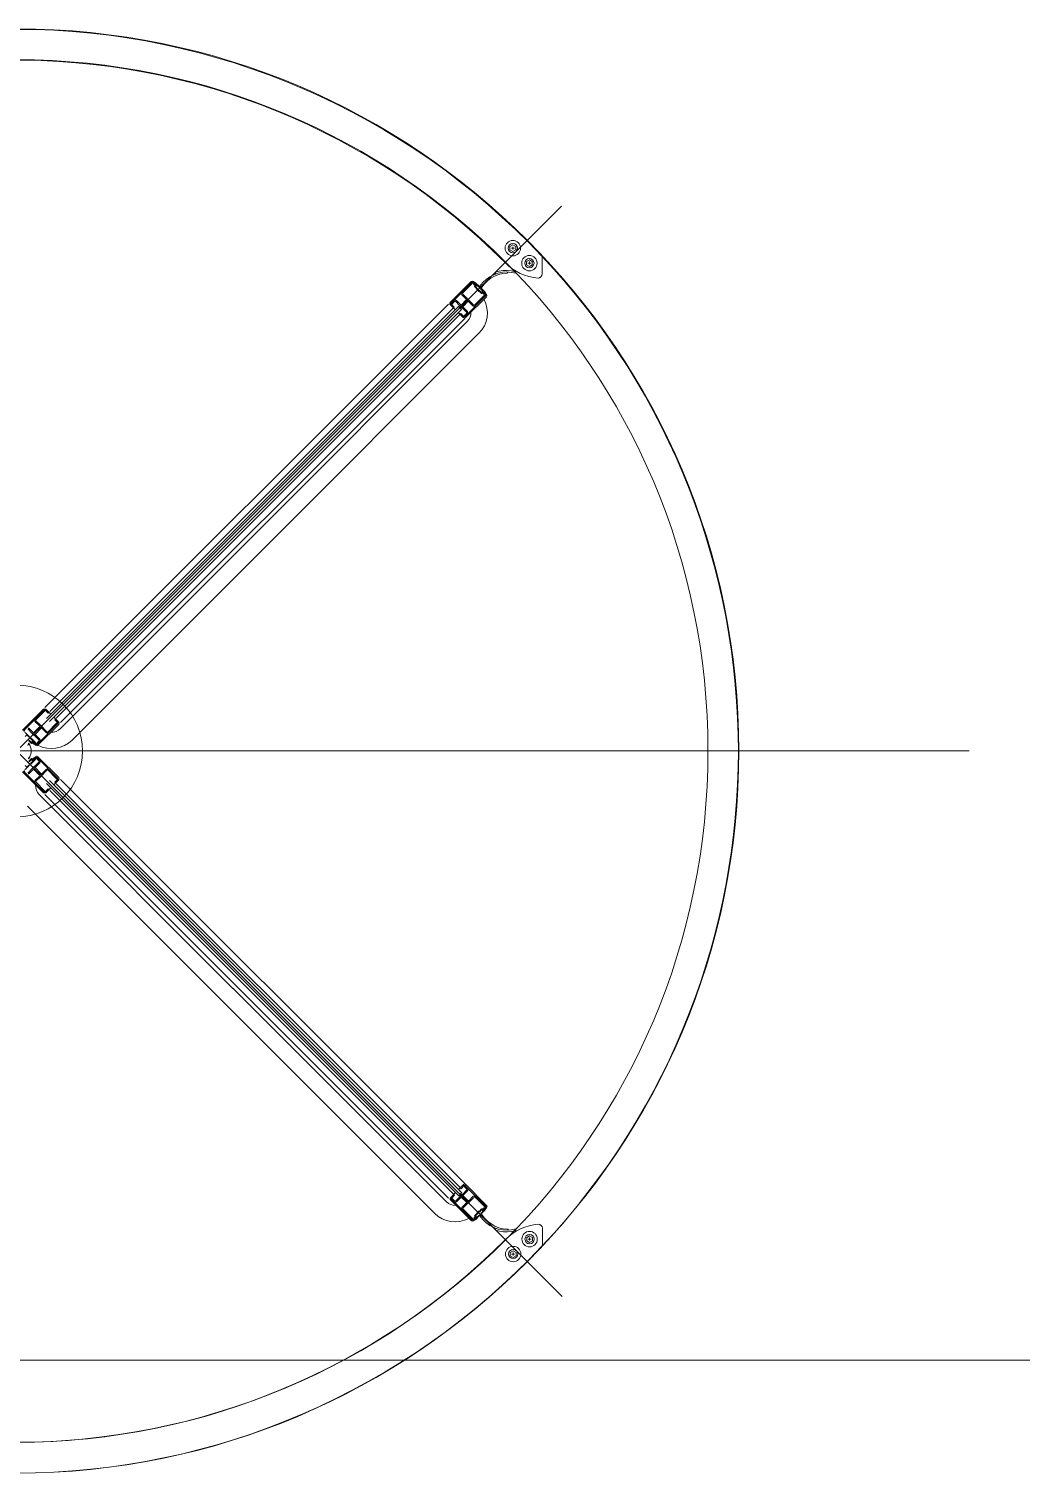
# Model space of a CAD drawing. Header units: inches. Extents: x -399 to 3145, y -842 to 1753.
# Drawn here: x 2457.8 to 2518.1, y -205.9 to -118.1 of the extents above; entities that cross this region are included whole.
import ezdxf

# ---------------------------------------------------------------- set-up
doc = ezdxf.new("R2010")
doc.units = ezdxf.units.IN
doc.header["$MEASUREMENT"] = 0
doc.linetypes.add('IMPORT-DGN Style 4 _2_', pattern=[256.963558, 128.401528, -64.200764, 0.160502, -64.200764])
doc.layers.add('Level 10', color=7, linetype='Continuous', lineweight=9)
doc.layers.add('Level 25', color=7, linetype='Continuous', lineweight=9)

# ---------------------------------------------------------------- blocks, each defined once
blk = doc.blocks.new('1st-Floor-WCB_dwg_CEFAST-825242-Level 1')
at = {"layer": 'Level 25'}
for p, q in [((-0.55, 0), (0.55, 0)), ((0, -0.55), (0, 0.55))]:
    blk.add_line(p, q, dxfattribs=at)
at = {"layer": 'Level 25', "flags": 128}
blk.add_lwpolyline([(-0.62, -1.08), (0.62, -1.08), (1.25, 0), (0.62, 1.08), (-0.62, 1.08), (-1.25, 0)], close=True, dxfattribs=at)
at = {"layer": 'Level 25'}
for radius in [2.86, 1.71]:
    blk.add_circle((0, 0), radius, dxfattribs=at)
blk = doc.blocks.new('1st-Floor-WCB_dwg_CEFAST-825243-Level 1')
at = {"layer": 'Level 25'}
for p, q in [((-0.55, 0), (0.55, 0)), ((0, -0.55), (0, 0.55))]:
    blk.add_line(p, q, dxfattribs=at)
at = {"layer": 'Level 25', "flags": 128}
blk.add_lwpolyline([(-0.62, -1.08), (0.62, -1.08), (1.25, 0), (0.62, 1.08), (-0.62, 1.08), (-1.25, 0)], close=True, dxfattribs=at)
at = {"layer": 'Level 25'}
for radius in [2.86, 1.71]:
    blk.add_circle((0, 0), radius, dxfattribs=at)

msp = doc.modelspace()

# ---------------------------------------------------------------- linework, layer by layer
at = {"layer": 'Level 10', "color": 40, "linetype": 'IMPORT-DGN Style 4 _2_'}
msp.add_line((3062.668, -199), (-398.93, -199), dxfattribs=at)
at = {"layer": 'Level 25', "color": 2, "lineweight": 13}
for p, q in [((2456.788, -162.267), (2490.186, -128.869)), ((2487.316, -131.424), (2487.136, -131.424)), ((2487.226, -131.514), (2487.226, -131.334)), ((2489.004, -132.989), (2489.004, -131.97)), ((2484.688, -133.445), (2483.415, -134.718)), ((2484.391, -134.528), (2484.114, -134.251)), ((2484.168, -134.164), (2484.755, -133.576)), ((2484.191, -134.229), (2484.832, -134.87)), ((2484.752, -133.564), (2484.71, -133.522)), ((2484.748, -133.551), (2484.714, -133.518)), ((2484.745, -133.539), (2484.719, -133.513)), ((2484.741, -133.527), (2484.723, -133.509)), ((2484.738, -133.515), (2484.728, -133.505)), ((2484.734, -133.502), (2484.732, -133.5)), ((2485.17, -133.978), (2485.156, -133.992)), ((2485.171, -134.034), (2485.157, -134.049)), ((2485.186, -133.761), (2485.158, -133.791)), ((2485.292, -133.863), (2485.264, -133.893)), ((2485.616, -134.24), (2485.43, -134.054)), ((2483.303, -134.83), (2458.782, -159.351)), ((2458.875, -160.008), (2483.926, -134.972)), ((2459.052, -160.185), (2484.103, -135.148)), ((2459.072, -159.591), (2483.605, -135.068)), ((2483.416, -134.85), (2483.681, -135.115)), ((2483.47, -134.76), (2483.469, -134.759)), ((2483.482, -134.763), (2483.474, -134.755)), ((2483.494, -134.766), (2483.478, -134.75)), ((2483.506, -134.769), (2483.483, -134.746)), ((2483.518, -134.773), (2483.487, -134.741)), ((2483.53, -134.776), (2483.491, -134.737)), ((2483.643, -134.59), (2483.493, -134.74)), ((2483.542, -134.779), (2483.496, -134.732)), ((2483.78, -134.594), (2484.053, -134.867)), ((2484.095, -134.867), (2484.391, -134.571)), ((2484.445, -134.616), (2484.138, -134.923)), ((2484.418, -135.331), (2484.14, -135.053)), ((2484.194, -134.966), (2484.49, -134.67)), ((2484.194, -135.008), (2484.467, -135.281)), ((2485.612, -134.377), (2484.343, -135.645)), ((2484.444, -134.617), (2484.443, -134.617)), ((2484.448, -134.613), (2484.448, -134.612)), ((2484.453, -134.609), (2484.451, -134.607)), ((2484.568, -134.609), (2484.452, -134.493)), ((2484.459, -134.606), (2484.455, -134.602)), ((2484.464, -134.602), (2484.458, -134.596)), ((2484.47, -134.6), (2484.461, -134.59)), ((2484.549, -134.598), (2484.462, -134.512)), ((2484.477, -134.597), (2484.463, -134.584)), ((2484.535, -134.594), (2484.466, -134.525)), ((2484.483, -134.595), (2484.466, -134.577)), ((2484.49, -134.593), (2484.467, -134.57)), ((2484.524, -134.592), (2484.469, -134.536)), ((2484.515, -134.591), (2484.469, -134.546)), ((2484.506, -134.591), (2484.469, -134.555)), ((2484.498, -134.592), (2484.469, -134.563)), ((2484.533, -134.67), (2484.806, -134.943)), ((2484.897, -134.893), (2485.485, -134.306)), ((2485.539, -134.351), (2485.497, -134.309)), ((2485.543, -134.347), (2485.51, -134.313)), ((2485.548, -134.342), (2485.522, -134.316)), ((2485.552, -134.338), (2485.534, -134.32)), ((2485.556, -134.333), (2485.547, -134.323)), ((2485.561, -134.329), (2485.559, -134.327)), ((2484.003, -135.465), (2459.471, -159.987)), ((2484.304, -135.694), (2459.736, -160.252)), ((2471.495, -148.848), (2484.453, -135.889)), ((2484.211, -135.645), (2483.946, -135.38)), ((2484.418, -135.373), (2484.277, -135.514)), ((2484.32, -135.566), (2484.279, -135.525)), ((2484.316, -135.57), (2484.283, -135.537)), ((2484.311, -135.574), (2484.286, -135.55)), ((2484.307, -135.579), (2484.29, -135.562)), ((2484.302, -135.583), (2484.293, -135.574)), ((2484.298, -135.588), (2484.297, -135.587)), ((2472.202, -149.555), (2485.16, -136.596)), ((2459.723, -160.621), (2471.495, -148.848)), ((2460.43, -161.328), (2472.202, -149.555)), ((2457.422, -160.71), (2458.695, -159.438)), ((2458.761, -159.57), (2458.229, -160.101)), ((2458.751, -159.55), (2458.716, -159.516)), ((2458.747, -159.538), (2458.72, -159.511)), ((2458.744, -159.526), (2458.725, -159.507)), ((2458.741, -159.514), (2458.729, -159.503)), ((2458.737, -159.502), (2458.734, -159.498)), ((2458.827, -159.438), (2459.092, -159.703)), ((2458.058, -160.86), (2457.78, -160.581)), ((2458.503, -160.557), (2458.15, -160.91)), ((2458.2, -160.959), (2458.552, -160.607)), ((2458.349, -161.638), (2459.622, -160.366)), ((2458.621, -160.54), (2458.518, -160.437)), ((2458.53, -160.538), (2458.522, -160.53)), ((2458.536, -160.535), (2458.525, -160.523)), ((2458.605, -160.533), (2458.526, -160.454)), ((2458.543, -160.533), (2458.527, -160.517)), ((2458.593, -160.53), (2458.529, -160.466)), ((2458.55, -160.531), (2458.529, -160.51)), ((2458.557, -160.529), (2458.53, -160.502)), ((2458.583, -160.528), (2458.531, -160.477)), ((2458.574, -160.528), (2458.531, -160.486)), ((2458.565, -160.528), (2458.531, -160.495)), ((2458.575, -160.485), (2458.573, -160.487)), ((2458.87, -160.886), (2458.585, -160.6)), ((2458.959, -160.831), (2459.491, -160.3)), ((2459.622, -160.234), (2459.357, -159.968)), ((2459.54, -160.349), (2459.498, -160.307)), ((2459.545, -160.345), (2459.511, -160.31)), ((2459.549, -160.34), (2459.523, -160.314)), ((2459.554, -160.336), (2459.535, -160.317)), ((2459.558, -160.331), (2459.547, -160.32)), ((2459.562, -160.327), (2459.559, -160.324)), ((2457.819, -161.33), (2457.805, -161.345)), ((2457.82, -161.383), (2457.806, -161.398)), ((2458.052, -161.375), (2457.912, -161.234)), ((2458.217, -161.638), (2458.031, -161.452)), ((2458.472, -161.275), (2458.2, -161.002)), ((2458.332, -161.557), (2458.281, -161.506)), ((2458.331, -161.558), (2458.283, -161.511)), ((2514.964, -161.985), (2395.564, -161.985)), ((2456.788, -161.704), (2490.215, -195.131)), ((2458.217, -162.332), (2458.031, -162.518)), ((2458.326, -161.562), (2458.287, -161.523)), ((2458.322, -161.567), (2458.29, -161.535)), ((2458.317, -161.571), (2458.294, -161.547)), ((2458.313, -161.576), (2458.297, -161.56)), ((2458.308, -161.58), (2458.301, -161.572)), ((2458.308, -162.391), (2458.301, -162.399)), ((2458.349, -162.332), (2459.622, -163.605)), ((2457.422, -163.26), (2458.695, -164.533)), ((2458.058, -163.11), (2457.78, -163.389)), ((2457.819, -162.64), (2457.805, -162.626)), ((2457.82, -162.587), (2457.806, -162.573)), ((2458.052, -162.596), (2457.912, -162.736)), ((2458.503, -163.413), (2458.15, -163.061)), ((2458.472, -162.696), (2458.2, -162.969)), ((2458.2, -163.011), (2458.552, -163.364)), ((2458.332, -162.414), (2458.281, -162.465)), ((2458.331, -162.413), (2458.283, -162.46)), ((2458.326, -162.408), (2458.287, -162.448)), ((2458.322, -162.404), (2458.29, -162.435)), ((2458.317, -162.4), (2458.294, -162.423)), ((2458.313, -162.395), (2458.297, -162.411)), ((2458.87, -163.085), (2458.585, -163.37)), ((2458.959, -163.14), (2459.491, -163.671)), ((2458.761, -164.401), (2458.229, -163.869)), ((2458.621, -163.431), (2458.518, -163.533)), ((2458.53, -163.433), (2458.522, -163.441)), ((2458.536, -163.436), (2458.525, -163.447)), ((2458.605, -163.437), (2458.526, -163.517)), ((2458.543, -163.438), (2458.527, -163.454)), ((2458.55, -163.44), (2458.529, -163.461)), ((2458.593, -163.441), (2458.529, -163.505)), ((2458.557, -163.441), (2458.53, -163.468)), ((2458.565, -163.442), (2458.531, -163.476)), ((2458.583, -163.442), (2458.531, -163.494)), ((2458.574, -163.443), (2458.531, -163.485)), ((2458.575, -163.486), (2458.573, -163.484)), ((2458.875, -163.962), (2483.941, -189.014)), ((2459.052, -163.786), (2484.117, -188.837)), ((2459.622, -163.737), (2459.357, -164.002)), ((2484.017, -188.52), (2459.471, -163.983)), ((2459.54, -163.622), (2459.498, -163.664)), ((2459.545, -163.626), (2459.511, -163.66)), ((2459.549, -163.631), (2459.523, -163.657)), ((2459.554, -163.635), (2459.535, -163.654)), ((2459.558, -163.639), (2459.547, -163.65)), ((2459.562, -163.644), (2459.559, -163.647)), ((2484.319, -188.291), (2459.736, -163.718)), ((2458.434, -164.638), (2470.207, -176.411)), ((2458.751, -164.42), (2458.716, -164.455)), ((2458.747, -164.433), (2458.72, -164.459)), ((2458.744, -164.445), (2458.725, -164.464)), ((2458.741, -164.457), (2458.729, -164.468)), ((2458.737, -164.469), (2458.734, -164.473)), ((2483.318, -189.155), (2458.782, -164.62)), ((2458.827, -164.533), (2459.092, -164.267)), ((2459.072, -164.38), (2483.62, -188.917)), ((2457.727, -165.345), (2469.5, -177.118)), ((2470.208, -176.41), (2483.181, -189.384)), ((2469.5, -177.117), (2482.474, -190.091)), ((2484.226, -188.34), (2483.96, -188.605)), ((2484.432, -188.654), (2484.155, -188.932)), ((2484.209, -188.977), (2484.482, -188.704)), ((2484.432, -188.612), (2484.292, -188.472)), ((2484.335, -188.42), (2484.294, -188.461)), ((2484.33, -188.415), (2484.297, -188.448)), ((2484.326, -188.411), (2484.301, -188.436)), ((2484.322, -188.406), (2484.305, -188.423)), ((2484.317, -188.402), (2484.308, -188.411)), ((2484.313, -188.398), (2484.312, -188.399)), ((2485.626, -189.608), (2484.358, -188.34)), ((2483.43, -189.135), (2483.695, -188.87)), ((2484.703, -190.54), (2483.43, -189.267)), ((2483.485, -189.225), (2483.484, -189.226)), ((2483.497, -189.222), (2483.488, -189.231)), ((2483.509, -189.219), (2483.493, -189.235)), ((2483.521, -189.216), (2483.497, -189.24)), ((2483.533, -189.213), (2483.502, -189.244)), ((2483.545, -189.21), (2483.506, -189.248)), ((2483.657, -189.396), (2483.507, -189.246)), ((2483.557, -189.207), (2483.51, -189.253)), ((2483.794, -189.391), (2484.067, -189.118)), ((2484.11, -189.118), (2484.406, -189.414)), ((2484.406, -189.457), (2484.128, -189.734)), ((2484.46, -189.369), (2484.152, -189.062)), ((2484.205, -189.756), (2484.847, -189.115)), ((2484.209, -189.019), (2484.505, -189.316)), ((2484.458, -189.368), (2484.458, -189.368)), ((2484.463, -189.372), (2484.462, -189.373)), ((2484.468, -189.376), (2484.466, -189.378)), ((2484.582, -189.377), (2484.467, -189.493)), ((2484.473, -189.38), (2484.469, -189.384)), ((2484.479, -189.383), (2484.473, -189.389)), ((2484.485, -189.386), (2484.476, -189.395)), ((2484.563, -189.387), (2484.477, -189.473)), ((2484.491, -189.388), (2484.478, -189.401)), ((2484.498, -189.39), (2484.48, -189.408)), ((2484.55, -189.391), (2484.481, -189.46)), ((2484.505, -189.392), (2484.482, -189.415)), ((2484.539, -189.393), (2484.483, -189.449)), ((2484.513, -189.394), (2484.483, -189.423)), ((2484.521, -189.394), (2484.484, -189.431)), ((2484.529, -189.394), (2484.484, -189.44)), ((2484.547, -189.316), (2484.82, -189.043)), ((2484.912, -189.092), (2485.5, -189.679)), ((2484.182, -189.822), (2484.77, -190.409)), ((2484.766, -190.422), (2484.725, -190.463)), ((2484.763, -190.434), (2484.729, -190.468)), ((2484.759, -190.446), (2484.734, -190.472)), ((2484.756, -190.458), (2484.738, -190.476)), ((2484.753, -190.471), (2484.742, -190.481)), ((2485.185, -189.951), (2485.171, -189.937)), ((2485.185, -190.008), (2485.171, -189.993)), ((2485.2, -190.224), (2485.173, -190.194)), ((2485.306, -190.123), (2485.279, -190.092)), ((2485.631, -189.745), (2485.445, -189.931)), ((2485.553, -189.634), (2485.512, -189.676)), ((2485.558, -189.639), (2485.524, -189.672)), ((2485.562, -189.643), (2485.537, -189.669)), ((2485.567, -189.648), (2485.549, -189.665)), ((2485.571, -189.652), (2485.561, -189.662)), ((2485.576, -189.656), (2485.573, -189.659)), ((2484.749, -190.483), (2484.747, -190.485)), ((2489.018, -190.996), (2489.018, -192.015)), ((2487.331, -192.562), (2487.151, -192.562)), ((2487.241, -192.472), (2487.241, -192.652))]:
    msp.add_line(p, q, dxfattribs=at)
at = {"layer": 'Level 25', "color": 2, "lineweight": 13, "flags": 128}
for points in [[(2484.908, -133.532), (2484.932, -133.507), (2485.186, -133.761), (2485.394, -133.512), (2485.592, -133.323), (2485.815, -133.163), (2486.058, -133.036), (2486.316, -132.944), (2486.585, -132.889), (2486.858, -132.872), (2487.131, -132.893), (2487.399, -132.952), (2487.391, -132.858), (2487.126, -132.798), (2486.883, -132.774), (2486.638, -132.781), (2486.396, -132.817), (2486.16, -132.883), (2486.169, -132.992)], [(2485.3, -133.854), (2485.489, -133.604), (2485.674, -133.416), (2485.885, -133.255), (2486.115, -133.125), (2486.361, -133.028), (2486.619, -132.966), (2486.882, -132.94), (2486.916, -132.929), (2486.922, -132.894), (2486.896, -132.875)], [(2484.755, -133.576), (2484.706, -133.527), (2484.755, -133.576), (2484.734, -133.499), (2483.47, -134.763), (2483.546, -134.783)], [(2484.776, -133.499), (2484.957, -133.68), (2485.006, -133.63), (2484.825, -133.449)], [(2485.156, -134.049), (2485.011, -133.904), (2485.025, -133.89), (2484.887, -133.752), (2484.93, -133.708), (2484.831, -133.61), (2484.859, -133.582)], [(2485.159, -133.79), (2485.031, -133.663), (2484.943, -133.751), (2485.081, -133.89), (2485.067, -133.904), (2485.156, -133.992)], [(2485.171, -133.977), (2485.31, -134.116), (2485.399, -134.028), (2485.264, -133.893)], [(2485.477, -134.201), (2485.449, -134.229), (2485.351, -134.131), (2485.31, -134.172), (2485.171, -134.034)], [(2485.292, -133.863), (2485.553, -134.124), (2485.527, -134.151)], [(2485.562, -134.285), (2485.38, -134.103), (2485.429, -134.053)], [(2483.615, -135.049), (2483.664, -135), (2483.47, -134.805)], [(2483.498, -134.734), (2483.546, -134.783), (2483.688, -134.643)], [(2483.73, -134.643), (2484.008, -134.921), (2484.145, -135.058)], [(2484.162, -135.076), (2483.919, -134.965), (2484.096, -135.142), (2483.985, -134.899)], [(2484.025, -134.934), (2484.128, -135.04), (2484.035, -134.938), (2484.122, -135.027), (2484.046, -134.94), (2484.121, -135.016), (2484.062, -134.948), (2484.116, -135.002), (2484.075, -134.949), (2484.116, -134.988), (2484.088, -134.949), (2484.115, -134.974), (2484.096, -134.947), (2484.118, -134.959), (2484.108, -134.944), (2484.118, -134.949), (2484.116, -134.937), (2484.124, -134.937), (2484.128, -134.934), (2484.13, -134.93)], [(2484.276, -135.512), (2484.298, -135.591), (2485.562, -134.328), (2485.485, -134.306), (2485.534, -134.355), (2485.485, -134.306)], [(2484.012, -135.446), (2484.061, -135.397), (2484.256, -135.592)], [(2484.325, -135.561), (2484.276, -135.512), (2484.327, -135.563)], [(2458.74, -159.492), (2457.475, -160.755), (2457.552, -160.776), (2457.503, -160.728)], [(2458.754, -159.562), (2458.712, -159.52), (2458.761, -159.57), (2458.74, -159.492)], [(2459.026, -159.637), (2458.977, -159.687), (2458.782, -159.492)], [(2458.1, -160.86), (2458.429, -160.532), (2458.447, -160.488), (2458.429, -160.444), (2458.174, -160.189)], [(2458.229, -160.144), (2458.502, -160.416), (2458.916, -160.831)], [(2459.54, -160.349), (2459.491, -160.3), (2459.568, -160.321), (2458.304, -161.584)], [(2459.423, -160.035), (2459.374, -160.084), (2459.568, -160.279)], [(2457.589, -161.103), (2457.685, -161.008), (2457.824, -161.146), (2457.851, -161.119), (2457.586, -160.853), (2457.559, -160.881)], [(2457.736, -160.637), (2458.013, -160.914), (2458.15, -161.051), (2458.423, -161.324)], [(2458.051, -161.374), (2457.959, -161.466), (2457.82, -161.33)], [(2458.127, -161.549), (2458.101, -161.575), (2458.002, -161.478), (2457.961, -161.52), (2457.821, -161.383)], [(2458.177, -161.5), (2458.205, -161.472), (2457.94, -161.206), (2457.912, -161.234)], [(2458.027, -160.925), (2458.136, -161.035), (2458.035, -160.93), (2458.13, -161.024), (2458.042, -160.935), (2458.125, -161.012), (2458.05, -160.935), (2458.123, -161.001), (2458.061, -160.939), (2458.12, -160.989), (2458.069, -160.94), (2458.123, -160.984), (2458.077, -160.939), (2458.118, -160.971), (2458.095, -160.942), (2458.118, -160.961), (2458.104, -160.94), (2458.12, -160.953), (2458.112, -160.937), (2458.124, -160.943), (2458.123, -160.934), (2458.131, -160.934), (2458.131, -160.927), (2458.136, -160.925)], [(2458.262, -161.584), (2458.079, -161.402), (2458.03, -161.452)], [(2458.423, -161.367), (2458.282, -161.507), (2458.304, -161.584)], [(2458.262, -162.386), (2458.079, -162.569), (2458.03, -162.519)], [(2458.423, -162.604), (2458.282, -162.464), (2458.304, -162.386)], [(2459.54, -163.621), (2459.491, -163.671), (2459.568, -163.65), (2458.304, -162.386)], [(2458.74, -164.479), (2457.475, -163.215), (2457.552, -163.195), (2457.503, -163.243)], [(2457.589, -162.867), (2457.685, -162.963), (2457.824, -162.825), (2457.851, -162.852), (2457.586, -163.117), (2457.559, -163.09)], [(2457.736, -163.334), (2458.013, -163.056), (2458.15, -162.919), (2458.423, -162.646)], [(2458.051, -162.597), (2457.959, -162.505), (2457.82, -162.641)], [(2458.127, -162.422), (2458.101, -162.396), (2458.002, -162.493), (2457.961, -162.451), (2457.821, -162.588)], [(2458.177, -162.471), (2458.205, -162.499), (2457.94, -162.764), (2457.912, -162.736)], [(2458.027, -163.046), (2458.136, -162.935), (2458.035, -163.041), (2458.13, -162.946), (2458.042, -163.036), (2458.125, -162.958), (2458.05, -163.036), (2458.123, -162.97), (2458.061, -163.032), (2458.12, -162.982), (2458.069, -163.031), (2458.123, -162.986), (2458.077, -163.032), (2458.118, -163), (2458.095, -163.029), (2458.118, -163.01), (2458.104, -163.031), (2458.12, -163.018), (2458.112, -163.034), (2458.124, -163.028), (2458.123, -163.037), (2458.131, -163.037), (2458.131, -163.044), (2458.136, -163.045)], [(2458.1, -163.11), (2458.429, -163.438), (2458.447, -163.483), (2458.429, -163.527), (2458.174, -163.781)], [(2458.229, -163.827), (2458.502, -163.555), (2458.916, -163.14)], [(2459.423, -163.936), (2459.374, -163.887), (2459.568, -163.692)], [(2458.754, -164.408), (2458.712, -164.45), (2458.761, -164.401), (2458.74, -164.479)], [(2459.026, -164.334), (2458.977, -164.284), (2458.782, -164.479)], [(2484.027, -188.539), (2484.076, -188.588), (2484.271, -188.394)], [(2484.29, -188.473), (2484.313, -188.394), (2485.577, -189.658), (2485.5, -189.679), (2485.549, -189.63), (2485.5, -189.679)], [(2484.339, -188.424), (2484.29, -188.473), (2484.341, -188.422)], [(2483.629, -188.936), (2483.679, -188.986), (2483.484, -189.18)], [(2484.77, -190.409), (2484.72, -190.459), (2484.77, -190.409), (2484.748, -190.487), (2483.484, -189.223), (2483.561, -189.203)], [(2483.512, -189.251), (2483.561, -189.203), (2483.702, -189.342)], [(2483.745, -189.342), (2484.022, -189.064), (2484.159, -188.927)], [(2484.177, -188.91), (2483.934, -189.02), (2484.111, -188.844), (2484, -189.087)], [(2484.039, -189.051), (2484.143, -188.946), (2484.05, -189.048), (2484.137, -188.959), (2484.061, -189.045), (2484.135, -188.969), (2484.077, -189.037), (2484.13, -188.984), (2484.09, -189.036), (2484.13, -188.997), (2484.103, -189.036), (2484.129, -189.012), (2484.111, -189.039), (2484.132, -189.026), (2484.122, -189.042), (2484.133, -189.037), (2484.131, -189.048), (2484.138, -189.048), (2484.143, -189.052), (2484.145, -189.055)], [(2484.79, -190.487), (2484.971, -190.306), (2485.021, -190.355), (2484.84, -190.536)], [(2485.17, -189.936), (2485.026, -190.081), (2485.04, -190.095), (2484.901, -190.234), (2484.945, -190.277), (2484.846, -190.376), (2484.874, -190.403)], [(2484.923, -190.453), (2484.947, -190.478), (2485.201, -190.224), (2485.409, -190.474), (2485.607, -190.663), (2485.83, -190.822), (2486.073, -190.949), (2486.331, -191.041), (2486.599, -191.096), (2486.873, -191.114), (2487.146, -191.093), (2487.414, -191.034), (2487.406, -191.128), (2487.141, -191.187), (2486.897, -191.211), (2486.653, -191.205), (2486.411, -191.168), (2486.175, -191.102), (2486.184, -190.994)], [(2485.173, -190.195), (2485.046, -190.323), (2484.957, -190.234), (2485.096, -190.095), (2485.082, -190.081), (2485.17, -189.993)], [(2485.492, -189.785), (2485.464, -189.756), (2485.366, -189.854), (2485.324, -189.813), (2485.186, -189.952)], [(2485.186, -190.008), (2485.324, -189.87), (2485.413, -189.958), (2485.278, -190.092)], [(2485.306, -190.122), (2485.568, -189.861), (2485.541, -189.835)], [(2485.314, -190.131), (2485.503, -190.381), (2485.689, -190.569), (2485.899, -190.73), (2486.13, -190.86), (2486.376, -190.957), (2486.633, -191.019), (2486.897, -191.045), (2486.931, -191.056), (2486.936, -191.091), (2486.911, -191.111)], [(2485.577, -189.7), (2485.394, -189.883), (2485.444, -189.932)]]:
    msp.add_lwpolyline(points, dxfattribs=at)
for points in [[(2457.778, -161.587), (2457.782, -161.529), (2457.795, -161.515), (2457.782, -161.529), (2457.778, -161.587), (2457.782, -161.529), (2457.795, -161.515), (2457.812, -161.522), (2457.795, -161.515), (2457.812, -161.522), (2457.795, -161.515), (2457.782, -161.529), (2457.778, -161.587), (2457.762, -161.62), (2457.727, -161.633), (2457.762, -161.62)], [(2457.795, -162.456), (2457.812, -162.449), (2457.795, -162.456), (2457.812, -162.449), (2457.795, -162.456), (2457.782, -162.441), (2457.795, -162.456), (2457.782, -162.441), (2457.778, -162.384), (2457.782, -162.441)]]:
    msp.add_lwpolyline(points, close=True, dxfattribs=at)
at = {"layer": 'Level 25', "color": 2, "lineweight": 13}
for radius in [43.89, 42.015, 4]:
    msp.add_circle((2457.07, -161.985), radius, dxfattribs=at)
for centre, radius, start, end in [((2457.055, -162), 43.875, 43.31643, 136.65253), ((2457.055, -162), 42, 45, 136.68739), ((2488.989, -130.134), 3.114, 224.11134, 265.65899), ((2488.893, -131.972), 0.111, 1.07353, 40.12327), ((2457.055, -162), 43.875, 316.71066, 43.31643), ((2484.755, -133.52), 0.1, 45.00015, 135.00002), ((2488.754, -132.989), 0.25, 270, 0), ((2484.189, -134.185), 0.1, 135, 225), ((2484.189, -134.185), 0.03, 135, 225), ((2484.755, -133.52), 0.03, 45.00015, 135.00002), ((2485.541, -134.306), 0.03, 315.00002, 44.99985), ((2485.541, -134.306), 0.1, 315.00002, 44.99985), ((2483.491, -134.784), 0.1, 134.97239, 224.99997), ((2483.491, -134.784), 0.03, 134.97239, 224.99997), ((2483.709, -134.665), 0.1, 45, 135), ((2483.636, -135.159), 0.0625, 315, 44.99997), ((2483.709, -134.665), 0.03, 45, 135), ((2484.074, -134.846), 0.1, 225.00011, 315), ((2484.074, -134.846), 0.03, 225.00011, 315), ((2484.215, -134.987), 0.1, 135, 224.99989), ((2484.215, -134.987), 0.03, 135, 224.99989), ((2484.37, -134.55), 0.03, 315, 45), ((2484.37, -134.55), 0.1, 315, 45), ((2484.511, -134.691), 0.1, 45, 135), ((2484.511, -134.691), 0.03, 45, 135), ((2484.876, -134.872), 0.1, 225, 315), ((2484.876, -134.872), 0.03, 225, 315), ((2483.923, -135.359), 1.75, 314.99993, 28.39991), ((2483.902, -135.425), 0.0625, 45, 135), ((2484.277, -135.57), 0.1, 225, 315.00002), ((2484.277, -135.57), 0.03, 225, 315.00002), ((2484.396, -135.352), 0.03, 315, 45), ((2483.923, -135.359), 0.75, 314.99995, 3.19385), ((2484.396, -135.352), 0.1, 315, 45), ((2458.761, -159.513), 0.1, 44.98249, 134.98248), ((2458.761, -159.513), 0.03, 44.98249, 134.98248), ((2459.136, -159.659), 0.0625, 224.98249, 314.98245), ((2458.25, -160.122), 0.1, 134.98248, 225), ((2458.25, -160.122), 0.03, 134.98248, 225), ((2458.431, -160.487), 0.1, 314.98255, 45.21119), ((2458.573, -160.628), 0.1, 45.21119, 134.98255), ((2458.573, -160.628), 0.03, 45.21119, 134.98255), ((2459.192, -160.091), 0.75, 266.75277, 314.99998), ((2459.402, -159.924), 0.0625, 134.98248, 224.98243), ((2459.547, -160.3), 0.03, 314.98246, 44.98243), ((2459.547, -160.3), 0.1, 314.98246, 44.98243), ((2458.079, -160.839), 0.1, 224.98242, 314.98255), ((2458.079, -160.839), 0.03, 224.98242, 314.98255), ((2458.221, -160.98), 0.1, 134.98255, 224.98235), ((2458.221, -160.98), 0.03, 134.98255, 224.98235), ((2459.192, -160.091), 1.75, 241.57065, 314.99995), ((2458.402, -161.345), 0.03, 314.98244, 44.98236), ((2458.402, -161.345), 0.1, 314.98244, 44.98236), ((2458.938, -160.81), 0.1, 225, 314.98244), ((2458.938, -160.81), 0.03, 225, 314.98244), ((2457.07, -161.985), 0.875, 328.01824, 31.98176), ((2457.07, -161.985), 0.875, 328.01824, 31.98176), ((2457.07, -161.985), 0.875, 328.01824, 31.98176), ((2457.07, -161.985), 0.875, 328.01824, 31.98176), ((2458.283, -161.563), 0.1, 224.98258, 314.98246), ((2458.283, -162.408), 0.1, 45.01754, 135.01742), ((2458.283, -161.563), 0.03, 224.98258, 314.98246), ((2458.283, -162.408), 0.03, 45.01754, 135.01742), ((2458.079, -163.132), 0.1, 45.01745, 135.01758), ((2458.079, -163.132), 0.03, 45.01745, 135.01758), ((2458.221, -162.99), 0.1, 135.01765, 225.01745), ((2458.221, -162.99), 0.03, 135.01765, 225.01745), ((2458.402, -162.625), 0.03, 315.01764, 45.01756), ((2458.402, -162.625), 0.1, 315.01764, 45.01756), ((2458.938, -163.161), 0.1, 45.01756, 135), ((2458.938, -163.161), 0.03, 45.01756, 135), ((2458.25, -163.848), 0.1, 135, 225.01752), ((2458.965, -164.108), 0.75, 176.75277, 224.99998), ((2458.25, -163.848), 0.03, 135, 225.01752), ((2458.431, -163.484), 0.1, 314.78881, 45.01745), ((2458.573, -163.343), 0.1, 225.01745, 314.78881), ((2458.573, -163.343), 0.03, 225.01745, 314.78881), ((2459.402, -164.046), 0.0625, 135.01757, 225.01752), ((2459.547, -163.671), 0.03, 315.01757, 45.01754), ((2459.547, -163.671), 0.1, 315.01757, 45.01754), ((2458.761, -164.457), 0.1, 225.01752, 315.01751), ((2458.761, -164.457), 0.03, 225.01752, 315.01751), ((2459.136, -164.312), 0.0625, 45.01755, 135.01751), ((2483.916, -188.561), 0.0625, 225, 315), ((2484.292, -188.415), 0.1, 44.99998, 135), ((2484.292, -188.415), 0.03, 44.99998, 135), ((2484.411, -188.633), 0.03, 315, 45), ((2484.411, -188.633), 0.1, 315, 45), ((2483.711, -188.853), 0.75, 224.99995, 273.19385), ((2483.505, -189.201), 0.1, 135.00003, 225.02761), ((2483.505, -189.201), 0.03, 135.00003, 225.02761), ((2483.724, -189.321), 0.1, 225, 315), ((2483.651, -188.826), 0.0625, 315.00003, 45), ((2483.724, -189.321), 0.03, 225, 315), ((2484.089, -189.14), 0.1, 45, 134.99989), ((2484.089, -189.14), 0.03, 45, 134.99989), ((2484.23, -188.998), 0.1, 135.00011, 225), ((2484.23, -188.998), 0.03, 135.00011, 225), ((2484.385, -189.436), 0.03, 315, 45), ((2484.526, -189.294), 0.1, 225, 315), ((2484.385, -189.436), 0.1, 315, 45), ((2484.526, -189.294), 0.03, 225, 315), ((2484.891, -189.113), 0.1, 45, 135), ((2484.891, -189.113), 0.03, 45, 135), ((2483.711, -188.853), 1.75, 224.99993, 298.39991), ((2484.204, -189.801), 0.1, 135, 225), ((2484.204, -189.801), 0.03, 135, 225), ((2485.556, -189.679), 0.03, 315.00015, 44.99998), ((2485.556, -189.679), 0.1, 315.00015, 44.99998), ((2484.769, -190.465), 0.1, 224.99998, 314.99985), ((2484.769, -190.465), 0.03, 224.99998, 314.99985), ((2489.004, -193.851), 3.114, 94.34101, 135.88866), ((2488.768, -190.996), 0.25, 0, 90), ((2457.055, -162), 43.875, 223.31921, 316.71066), ((2457.055, -162), 42, 225, 315.02829), ((2488.912, -192.014), 0.106, 318.53696, 359.39491)]:
    msp.add_arc(centre, radius, start, end, dxfattribs=at)

# ---------------------------------------------------------------- block references
at = {"xscale": 0.1640419947506442, "yscale": 0.1640419947506442, "zscale": 0.1640419947506442, "rotation": 89.99999999999999}
for p in [(2487.225, -131.423), (2488.229, -132.333)]:
    msp.add_blockref('1st-Floor-WCB_dwg_CEFAST-825243-Level 1', p, dxfattribs=at)
at = {"extrusion": (0, 0, -1), "xscale": 0.1640419947506442, "yscale": 0.1640419947506442, "zscale": -0.1640419947506442, "rotation": 270}
for p in [(-2488.241, -191.652), (-2487.241, -192.561)]:
    msp.add_blockref('1st-Floor-WCB_dwg_CEFAST-825242-Level 1', p, dxfattribs=at)

doc.saveas('drawing.dxf')
